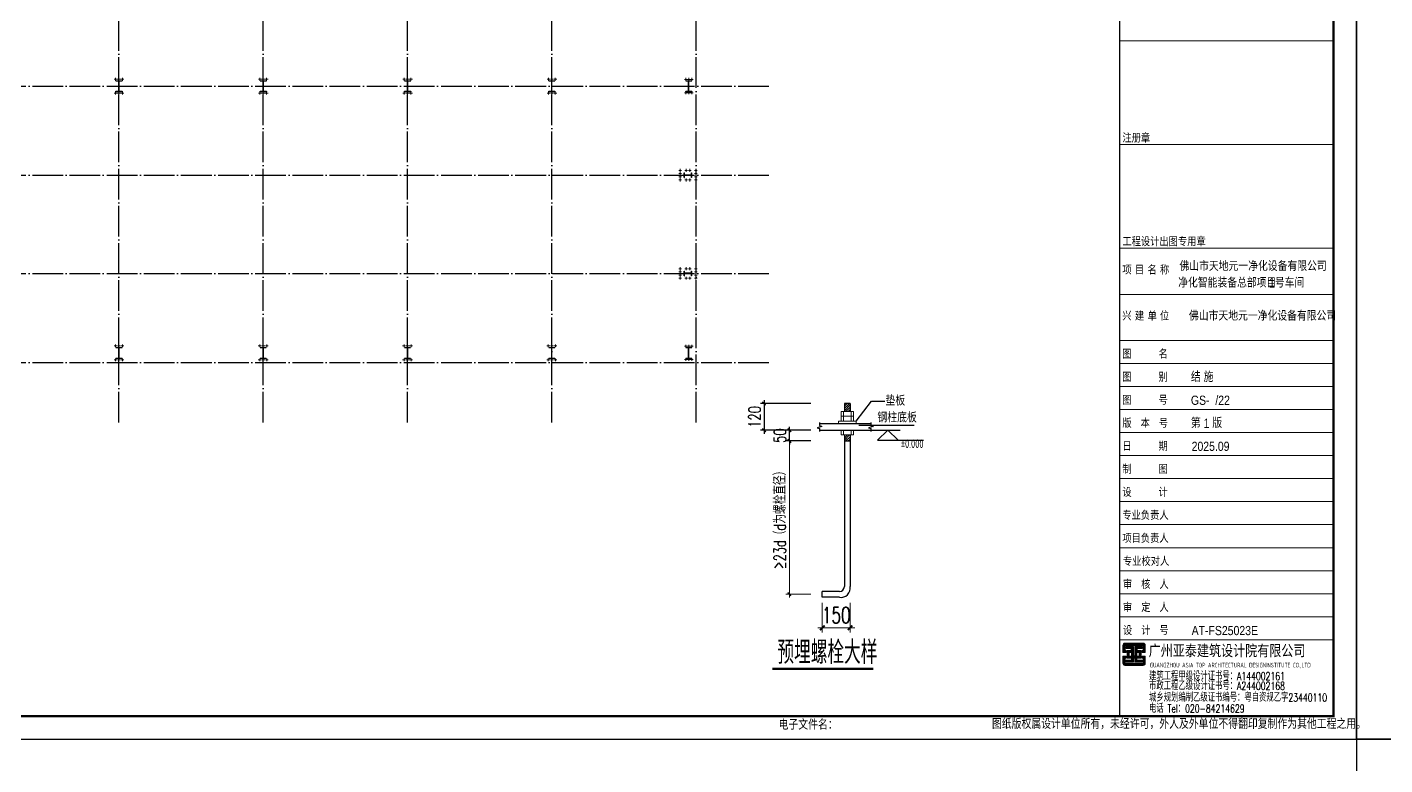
# Model space of a CAD drawing. Extents: x 95752 to 843522, y -411933 to 75567.
# Drawn here: x 358961 to 447410, y -104296 to -56252 of the extents above; entities that cross this region are included whole.
import ezdxf
from ezdxf.enums import TextEntityAlignment as Align

# ---------------------------------------------------------------- set-up
doc = ezdxf.new("R2010")
doc.units = 0
doc.header["$LTSCALE"] = 1000
doc.header["$MEASUREMENT"] = 0
doc.linetypes.add('DOTE', pattern=[2.42, 2, -0.2, 0.02, -0.2])
for name, color, linetype, lineweight in [('10', 7, 'Continuous', 18), ('14', 2, 'Continuous', 20), ('DIM', 3, 'Continuous', 20), ('DIMEN', 4, 'Continuous', 15), ('Layer2', 1, 'Continuous', 20)]:
    doc.layers.add(name, color=color, linetype=linetype, lineweight=lineweight)
for name, color, linetype in [('13', 4, 'Continuous'), ('_0', 7, 'Continuous'), ('AXIS', 3, 'Continuous'), ('BEAM', 4, 'Continuous'), ('C-粗线', 51, 'Continuous'), ('DIM_SYMB', 3, 'Continuous'), ('DOTE', 1, 'Continuous'), ('OTHER', 7, 'Continuous'), ('PUB_TEXT', 7, 'Continuous'), ('PUB_TITLE', 4, 'Continuous'), ('THIN', 7, 'Continuous'), ('WALL', 9, 'Continuous')]:
    doc.layers.add(name, color=color, linetype=linetype)
doc.styles.add('_HZTXT', font='gs_txt.shx', dxfattribs={"width": 0.8, "bigfont": 'hzdx.shx'})
doc.styles.add('_TCH_DIM', font='SIMPLEX', dxfattribs={"bigfont": 'GBCBIG'})
doc.styles.add('GBSTYLE', font='tssdeng.shx', dxfattribs={"width": 0.8, "bigfont": 'tssdchn.shx'})
doc.styles.add('HT', font='simhei.ttf')
doc.styles.add('HZTXT', font='romans.shx', dxfattribs={"width": 0.7, "bigfont": 'hzdx.shx'})
doc.styles.add('hztxt0', font='romans.shx', dxfattribs={"bigfont": 'gbcbig0.shx'})
doc.styles.get("Standard").update_dxf_attribs({"font": 'gbenor.shx', "bigfont": 'gbcbig.shx'})
doc.styles.add('TSSD_Dimension', font='txt.shx', dxfattribs={"width": 0.7, "bigfont": 'hzdx.shx'})
doc.styles.add('TSSD_Label', font='tssdeng.shx', dxfattribs={"width": 0.7, "bigfont": 'hztxt.shx'})
doc.styles.add('宋体', font='SimSun.ttf')
doc.dimstyles.new('TSSD_15_250', dxfattribs={"dimtxt": 875, "dimasz": 250, "dimexe": 250, "dimexo": 625, "dimgap": 250, "dimtad": 1, "dimdec": 0, "dimlfac": 0.06, "dimzin": 0, "dimdsep": 46, "dimtxsty": 'TSSD_Dimension', "dimblk": 'ARCHTICK', "dimblk1": 'ARCHTICK', "dimblk2": 'ARCHTICK', "dimcen": 0, "dimdle": 250, "dimclrt": 7, "dimadec": 0, "dimazin": 0, "dimtfac": 1, "dimtdec": 0, "dimtix": 1, "dimtmove": 2, "dimatfit": 3, "dimfxl": 1, "dimtolj": 1, "dimtzin": 0, "dimarcsym": 0})
doc.dimstyles.new('柱脚', dxfattribs={"dimscale": 250, "dimtxt": 3, "dimasz": 1.41, "dimexe": 2, "dimexo": 2, "dimgap": 1, "dimtad": 1, "dimdec": 1, "dimlfac": 0.05, "dimdsep": 46, "dimtxsty": 'GBSTYLE', "dimblk": 'ARCHTICK', "dimcen": 1, "dimclrt": 7, "dimadec": 1, "dimazin": 2, "dimtfac": 1, "dimtdec": 1, "dimtix": 1, "dimtmove": 2, "dimatfit": 3, "dimfxl": 1, "dimtolj": 1, "dimtzin": 0, "dimarcsym": 0})
pattern_1 = [(45, (-21022150.16, -4184159.6), (-82.8640759, 82.8640759), [])]

# ---------------------------------------------------------------- blocks, each defined once
blk = doc.blocks.new('钢柱模板')
at = {"layer": 'C-粗线', "color": 6}
for p, q in [((-163637, -238633), (-163637, -238645)), ((-163637, -238633), (-163227, -238633)), ((-163637, -238633), (-163637, -238645)), ((-163637, -238633), (-163227, -238633)), ((-163637, -238645), (-163227, -238645)), ((-163637, -238645), (-163227, -238645)), ((-163441, -238653), (-163449, -238645)), ((-163441, -238653), (-163449, -238645)), ((-163441, -239321), (-163441, -238645)), ((-163441, -239321), (-163441, -238645)), ((-163423, -238653), (-163415, -238645)), ((-163423, -239321), (-163423, -238645)), ((-163423, -238653), (-163415, -238645)), ((-163423, -239321), (-163423, -238645)), ((-163227, -238633), (-163227, -238645)), ((-163227, -238633), (-163227, -238645)), ((-154237, -238633), (-154237, -238645)), ((-154237, -238633), (-153827, -238633)), ((-154237, -238633), (-154237, -238645)), ((-154237, -238633), (-153827, -238633)), ((-154237, -238645), (-153827, -238645)), ((-154237, -238645), (-153827, -238645)), ((-154041, -238653), (-154049, -238645)), ((-154041, -238653), (-154049, -238645)), ((-154041, -239321), (-154041, -238645)), ((-154041, -239321), (-154041, -238645)), ((-154023, -238653), (-154015, -238645)), ((-154023, -239321), (-154023, -238645)), ((-154023, -238653), (-154015, -238645)), ((-154023, -239321), (-154023, -238645)), ((-153827, -238633), (-153827, -238645)), ((-153827, -238633), (-153827, -238645)), ((-144837, -238633), (-144837, -238645)), ((-144837, -238633), (-144427, -238633)), ((-144837, -238633), (-144837, -238645)), ((-144837, -238633), (-144427, -238633)), ((-144837, -238645), (-144427, -238645)), ((-144837, -238645), (-144427, -238645)), ((-144641, -238653), (-144649, -238645)), ((-144641, -238653), (-144649, -238645)), ((-144641, -239321), (-144641, -238645)), ((-144641, -239321), (-144641, -238645)), ((-144623, -238653), (-144615, -238645)), ((-144623, -239321), (-144623, -238645)), ((-144623, -238653), (-144615, -238645)), ((-144623, -239321), (-144623, -238645)), ((-144427, -238633), (-144427, -238645)), ((-144427, -238633), (-144427, -238645)), ((-135437, -238633), (-135437, -238645)), ((-135437, -238633), (-135027, -238633)), ((-135437, -238633), (-135437, -238645)), ((-135437, -238633), (-135027, -238633)), ((-135437, -238645), (-135027, -238645)), ((-135437, -238645), (-135027, -238645)), ((-135241, -238653), (-135249, -238645)), ((-135241, -238653), (-135249, -238645)), ((-135241, -239321), (-135241, -238645)), ((-135241, -239321), (-135241, -238645)), ((-135223, -238653), (-135215, -238645)), ((-135223, -239321), (-135223, -238645)), ((-135223, -238653), (-135215, -238645)), ((-135223, -239321), (-135223, -238645)), ((-135027, -238633), (-135027, -238645)), ((-135027, -238633), (-135027, -238645)), ((-126512, -238633), (-126512, -238645)), ((-126512, -238633), (-126112, -238633)), ((-126512, -238633), (-126512, -238645)), ((-126512, -238633), (-126112, -238633)), ((-126512, -238645), (-126112, -238645)), ((-126512, -238645), (-126112, -238645)), ((-126321, -238653), (-126329, -238645)), ((-126321, -238653), (-126329, -238645)), ((-126321, -239321), (-126321, -238645)), ((-126321, -239321), (-126321, -238645)), ((-126303, -238653), (-126295, -238645)), ((-126303, -239321), (-126303, -238645)), ((-126303, -238653), (-126295, -238645)), ((-126303, -239321), (-126303, -238645)), ((-126112, -238633), (-126112, -238645)), ((-126112, -238633), (-126112, -238645)), ((-163637, -239333), (-163637, -239321)), ((-163637, -239321), (-163227, -239321)), ((-163637, -239333), (-163637, -239321)), ((-163637, -239321), (-163227, -239321)), ((-163637, -239333), (-163227, -239333)), ((-163637, -239333), (-163227, -239333)), ((-163441, -239313), (-163449, -239321)), ((-163441, -239313), (-163449, -239321)), ((-163423, -239313), (-163415, -239321)), ((-163423, -239313), (-163415, -239321)), ((-163227, -239321), (-163227, -239333)), ((-163227, -239321), (-163227, -239333)), ((-154237, -239333), (-154237, -239321)), ((-154237, -239321), (-153827, -239321)), ((-154237, -239333), (-154237, -239321)), ((-154237, -239321), (-153827, -239321)), ((-154237, -239333), (-153827, -239333)), ((-154237, -239333), (-153827, -239333)), ((-154041, -239313), (-154049, -239321)), ((-154041, -239313), (-154049, -239321)), ((-154023, -239313), (-154015, -239321)), ((-154023, -239313), (-154015, -239321)), ((-153827, -239321), (-153827, -239333)), ((-153827, -239321), (-153827, -239333)), ((-144837, -239333), (-144837, -239321)), ((-144837, -239321), (-144427, -239321)), ((-144837, -239333), (-144837, -239321)), ((-144837, -239321), (-144427, -239321)), ((-144837, -239333), (-144427, -239333)), ((-144837, -239333), (-144427, -239333)), ((-144641, -239313), (-144649, -239321)), ((-144641, -239313), (-144649, -239321)), ((-144623, -239313), (-144615, -239321)), ((-144623, -239313), (-144615, -239321)), ((-144427, -239321), (-144427, -239333)), ((-144427, -239321), (-144427, -239333)), ((-135437, -239333), (-135437, -239321)), ((-135437, -239321), (-135027, -239321)), ((-135437, -239333), (-135437, -239321)), ((-135437, -239321), (-135027, -239321)), ((-135437, -239333), (-135027, -239333)), ((-135437, -239333), (-135027, -239333)), ((-135241, -239313), (-135249, -239321)), ((-135241, -239313), (-135249, -239321)), ((-135223, -239313), (-135215, -239321)), ((-135223, -239313), (-135215, -239321)), ((-135027, -239321), (-135027, -239333)), ((-135027, -239321), (-135027, -239333)), ((-126512, -239333), (-126512, -239321)), ((-126512, -239321), (-126112, -239321)), ((-126512, -239333), (-126512, -239321)), ((-126512, -239321), (-126112, -239321)), ((-126512, -239333), (-126112, -239333)), ((-126512, -239333), (-126112, -239333)), ((-126321, -239313), (-126329, -239321)), ((-126321, -239313), (-126329, -239321)), ((-126303, -239313), (-126295, -239321)), ((-126303, -239313), (-126295, -239321)), ((-126112, -239321), (-126112, -239333)), ((-126112, -239321), (-126112, -239333)), ((-126612, -244633), (-126600, -244633)), ((-126612, -244933), (-126612, -244633)), ((-126612, -244633), (-126600, -244633)), ((-126612, -244933), (-126612, -244633)), ((-126612, -244933), (-126600, -244933)), ((-126612, -244933), (-126600, -244933)), ((-126600, -244933), (-126600, -244633)), ((-126600, -244933), (-126600, -244633)), ((-126592, -244774), (-126600, -244766)), ((-126592, -244774), (-126600, -244766)), ((-126124, -244774), (-126600, -244774)), ((-126124, -244774), (-126600, -244774)), ((-126592, -244792), (-126600, -244800)), ((-126124, -244792), (-126600, -244792)), ((-126592, -244792), (-126600, -244800)), ((-126124, -244792), (-126600, -244792)), ((-126132, -244774), (-126124, -244766)), ((-126132, -244774), (-126124, -244766)), ((-126132, -244792), (-126124, -244800)), ((-126132, -244792), (-126124, -244800)), ((-126124, -244633), (-126112, -244633)), ((-126124, -244933), (-126124, -244633)), ((-126124, -244633), (-126112, -244633)), ((-126124, -244933), (-126124, -244633)), ((-126112, -244933), (-126124, -244933)), ((-126112, -244933), (-126124, -244933)), ((-126112, -244933), (-126112, -244633)), ((-126112, -244933), (-126112, -244633)), ((-126612, -251033), (-126600, -251033)), ((-126612, -251333), (-126612, -251033)), ((-126612, -251033), (-126600, -251033)), ((-126612, -251333), (-126612, -251033)), ((-126600, -251333), (-126600, -251033)), ((-126600, -251333), (-126600, -251033)), ((-126592, -251174), (-126600, -251166)), ((-126592, -251174), (-126600, -251166)), ((-126124, -251174), (-126600, -251174)), ((-126124, -251174), (-126600, -251174)), ((-126592, -251192), (-126600, -251200)), ((-126124, -251192), (-126600, -251192)), ((-126592, -251192), (-126600, -251200)), ((-126124, -251192), (-126600, -251192)), ((-126132, -251174), (-126124, -251166)), ((-126132, -251174), (-126124, -251166)), ((-126132, -251192), (-126124, -251200)), ((-126132, -251192), (-126124, -251200)), ((-126124, -251033), (-126112, -251033)), ((-126124, -251333), (-126124, -251033)), ((-126124, -251033), (-126112, -251033)), ((-126124, -251333), (-126124, -251033)), ((-126112, -251333), (-126112, -251033)), ((-126112, -251333), (-126112, -251033)), ((-126612, -251333), (-126600, -251333)), ((-126612, -251333), (-126600, -251333)), ((-126112, -251333), (-126124, -251333)), ((-126112, -251333), (-126124, -251333)), ((-163632, -256003), (-163632, -256015)), ((-163632, -256003), (-163232, -256003)), ((-163632, -256003), (-163632, -256015)), ((-163632, -256003), (-163232, -256003)), ((-163632, -256015), (-163232, -256015)), ((-163632, -256015), (-163232, -256015)), ((-163441, -256023), (-163449, -256015)), ((-163441, -256023), (-163449, -256015)), ((-163441, -256691), (-163441, -256015)), ((-163441, -256691), (-163441, -256015)), ((-163423, -256023), (-163415, -256015)), ((-163423, -256691), (-163423, -256015)), ((-163423, -256023), (-163415, -256015)), ((-163423, -256691), (-163423, -256015)), ((-163232, -256003), (-163232, -256015)), ((-163232, -256003), (-163232, -256015)), ((-154232, -256003), (-154232, -256015)), ((-154232, -256003), (-153832, -256003)), ((-154232, -256003), (-154232, -256015)), ((-154232, -256003), (-153832, -256003)), ((-154232, -256015), (-153832, -256015)), ((-154232, -256015), (-153832, -256015)), ((-154041, -256023), (-154049, -256015)), ((-154041, -256023), (-154049, -256015)), ((-154041, -256691), (-154041, -256015)), ((-154041, -256691), (-154041, -256015)), ((-154023, -256023), (-154015, -256015)), ((-154023, -256691), (-154023, -256015)), ((-154023, -256023), (-154015, -256015)), ((-154023, -256691), (-154023, -256015)), ((-153832, -256003), (-153832, -256015)), ((-153832, -256003), (-153832, -256015)), ((-144832, -256003), (-144832, -256015)), ((-144832, -256003), (-144432, -256003)), ((-144832, -256003), (-144832, -256015)), ((-144832, -256003), (-144432, -256003)), ((-144832, -256015), (-144432, -256015)), ((-144832, -256015), (-144432, -256015)), ((-144641, -256023), (-144649, -256015)), ((-144641, -256023), (-144649, -256015)), ((-144641, -256691), (-144641, -256015)), ((-144641, -256691), (-144641, -256015)), ((-144623, -256023), (-144615, -256015)), ((-144623, -256691), (-144623, -256015)), ((-144623, -256023), (-144615, -256015)), ((-144623, -256691), (-144623, -256015)), ((-144432, -256003), (-144432, -256015)), ((-144432, -256003), (-144432, -256015)), ((-135432, -256003), (-135432, -256015)), ((-135432, -256003), (-135032, -256003)), ((-135432, -256003), (-135432, -256015)), ((-135432, -256003), (-135032, -256003)), ((-135432, -256015), (-135032, -256015)), ((-135432, -256015), (-135032, -256015)), ((-135241, -256023), (-135249, -256015)), ((-135241, -256023), (-135249, -256015)), ((-135241, -256691), (-135241, -256015)), ((-135241, -256691), (-135241, -256015)), ((-135223, -256023), (-135215, -256015)), ((-135223, -256691), (-135223, -256015)), ((-135223, -256023), (-135215, -256015)), ((-135223, -256691), (-135223, -256015)), ((-135032, -256003), (-135032, -256015)), ((-135032, -256003), (-135032, -256015)), ((-126512, -256003), (-126512, -256015)), ((-126512, -256003), (-126112, -256003)), ((-126512, -256003), (-126512, -256015)), ((-126512, -256003), (-126112, -256003)), ((-126512, -256015), (-126112, -256015)), ((-126512, -256015), (-126112, -256015)), ((-126321, -256023), (-126329, -256015)), ((-126321, -256023), (-126329, -256015)), ((-126321, -256691), (-126321, -256015)), ((-126321, -256691), (-126321, -256015)), ((-126303, -256023), (-126295, -256015)), ((-126303, -256691), (-126303, -256015)), ((-126303, -256023), (-126295, -256015)), ((-126303, -256691), (-126303, -256015)), ((-126112, -256003), (-126112, -256015)), ((-126112, -256003), (-126112, -256015)), ((-163632, -256703), (-163632, -256691)), ((-163632, -256691), (-163232, -256691)), ((-163632, -256703), (-163632, -256691)), ((-163632, -256691), (-163232, -256691)), ((-163632, -256703), (-163232, -256703)), ((-163632, -256703), (-163232, -256703)), ((-163441, -256683), (-163449, -256691)), ((-163441, -256683), (-163449, -256691)), ((-163423, -256683), (-163415, -256691)), ((-163423, -256683), (-163415, -256691)), ((-163232, -256691), (-163232, -256703)), ((-163232, -256691), (-163232, -256703)), ((-154232, -256703), (-154232, -256691)), ((-154232, -256691), (-153832, -256691)), ((-154232, -256703), (-154232, -256691)), ((-154232, -256691), (-153832, -256691)), ((-154232, -256703), (-153832, -256703)), ((-154232, -256703), (-153832, -256703)), ((-154041, -256683), (-154049, -256691)), ((-154041, -256683), (-154049, -256691)), ((-154023, -256683), (-154015, -256691)), ((-154023, -256683), (-154015, -256691)), ((-153832, -256691), (-153832, -256703)), ((-153832, -256691), (-153832, -256703)), ((-144832, -256703), (-144832, -256691)), ((-144832, -256691), (-144432, -256691)), ((-144832, -256703), (-144832, -256691)), ((-144832, -256691), (-144432, -256691)), ((-144832, -256703), (-144432, -256703)), ((-144832, -256703), (-144432, -256703)), ((-144641, -256683), (-144649, -256691)), ((-144641, -256683), (-144649, -256691)), ((-144623, -256683), (-144615, -256691)), ((-144623, -256683), (-144615, -256691)), ((-144432, -256691), (-144432, -256703)), ((-144432, -256691), (-144432, -256703)), ((-135432, -256703), (-135432, -256691)), ((-135432, -256691), (-135032, -256691)), ((-135432, -256703), (-135432, -256691)), ((-135432, -256691), (-135032, -256691)), ((-135432, -256703), (-135032, -256703)), ((-135432, -256703), (-135032, -256703)), ((-135241, -256683), (-135249, -256691)), ((-135241, -256683), (-135249, -256691)), ((-135223, -256683), (-135215, -256691)), ((-135223, -256683), (-135215, -256691)), ((-135032, -256691), (-135032, -256703)), ((-135032, -256691), (-135032, -256703)), ((-126512, -256703), (-126512, -256691)), ((-126512, -256691), (-126112, -256691)), ((-126512, -256703), (-126512, -256691)), ((-126512, -256691), (-126112, -256691)), ((-126512, -256703), (-126112, -256703)), ((-126512, -256703), (-126112, -256703)), ((-126321, -256683), (-126329, -256691)), ((-126321, -256683), (-126329, -256691)), ((-126303, -256683), (-126295, -256691)), ((-126303, -256683), (-126295, -256691)), ((-126112, -256691), (-126112, -256703)), ((-126112, -256691), (-126112, -256703))]:
    blk.add_line(p, q, dxfattribs=at)
blk = doc.blocks.new('zw-02')
at = {"layer": 'DOTE', "linetype": 'DOTE'}
for p, q in [((364943, 4846), (364943, 63646)), ((374343, 4846), (374343, 63646)), ((383743, 4846), (383743, 63646)), ((393143, 4846), (393143, 63646)), ((402543, 4846), (402543, 63646)), ((303643, 26746), (407443, 26746)), ((303643, 20946), (407443, 20946)), ((303643, 14546), (407443, 14546)), ((303643, 8746), (407443, 8746))]:
    blk.add_line(p, q, dxfattribs=at)
blk = doc.blocks.new('_ARROW')
blk.add_solid([(0, 0), (-1, 0.1), (-1, -0.1)])
blk = doc.blocks.new('_ArchTick')
at = {"color": 0, "linetype": 'ByBlock', "const_width": 0.4}
blk.add_lwpolyline([(-0.5, -0.5), (0.5, 0.5)], dxfattribs=at)
blk = doc.blocks.new('*D34')
at = {"layer": 'Defpoints', "color": 0, "ltscale": 0.1, "transparency": 16777216}
for p in [(228383, -706928), (224336, -708882), (228383, -708882)]:
    blk.add_point(p, dxfattribs=at)
at = {"layer": 'DIM', "color": 0, "lineweight": -2, "ltscale": 0.1, "transparency": 16777216}
for p, q in [((227758, -706928), (224086, -706928)), ((224336, -706678), (224336, -709132)), ((227758, -708882), (224086, -708882))]:
    blk.add_line(p, q, dxfattribs=at)
at = {"layer": 'DIM', "color": 0, "lineweight": -2, "ltscale": 0.1, "transparency": 16777216, "xscale": 250, "yscale": 250, "zscale": 250}
for p, rotation in [((224336, -706928), 90), ((224336, -708882), 270)]:
    blk.add_blockref('_ArchTick', p, dxfattribs=dict(at, rotation=rotation))
at = {"layer": 'DIM', "color": 7, "ltscale": 0.1, "transparency": 16777216, "insert": (223648, -707905), "char_height": 875, "attachment_point": 5, "rotation": 90, "style": 'TSSD_Dimension'}
blk.add_mtext('\\A1;120', dxfattribs=at)
blk = doc.blocks.new('*D35')
at = {"layer": 'Defpoints', "color": 0, "ltscale": 0.1, "transparency": 16777216}
for p in [(226180, -708882), (228383, -708882), (228383, -709663)]:
    blk.add_point(p, dxfattribs=at)
at = {"layer": 'DIM', "color": 0, "lineweight": -2, "ltscale": 0.1, "transparency": 16777216}
for p, q in [((227758, -708882), (225930, -708882)), ((226180, -708882), (226180, -708632)), ((226180, -709663), (226180, -708882)), ((227758, -709663), (225930, -709663)), ((226180, -709663), (226180, -709913))]:
    blk.add_line(p, q, dxfattribs=at)
at = {"layer": 'DIM', "color": 0, "lineweight": -2, "ltscale": 0.1, "transparency": 16777216, "xscale": 250, "yscale": 250, "zscale": 250}
for p, rotation in [((226180, -708882), 270), ((226180, -709663), 90)]:
    blk.add_blockref('_ArchTick', p, dxfattribs=dict(at, rotation=rotation))
at = {"layer": 'DIM', "color": 7, "ltscale": 0.1, "transparency": 16777216, "insert": (225493, -709272), "char_height": 875, "attachment_point": 5, "rotation": 90, "style": 'TSSD_Dimension'}
blk.add_mtext('\\A1;50', dxfattribs=at)
blk = doc.blocks.new('ee')
at = {"layer": '10', "color": 3}
for p, q in [((308657, -65583), (308469, -65583)), ((308657, -65779), (308469, -65779)), ((308657, -66007), (308469, -66007)), ((308657, -66203), (308469, -66203)), ((308563, -65488), (308563, -65677)), ((308563, -65684), (308563, -65873)), ((308563, -66101), (308563, -65912)), ((308563, -66297), (308563, -66108)), ((309046, -65583), (308858, -65583)), ((309046, -66203), (308858, -66203)), ((308952, -65488), (308952, -65677)), ((308952, -66297), (308952, -66108)), ((309100, -65583), (309288, -65583)), ((309100, -66203), (309288, -66203)), ((309194, -65488), (309194, -65677)), ((309194, -66297), (309194, -66108)), ((309489, -65583), (309677, -65583)), ((309489, -65779), (309677, -65779)), ((309489, -66007), (309677, -66007)), ((309489, -66203), (309677, -66203)), ((309583, -65488), (309583, -65677)), ((309583, -65684), (309583, -65873)), ((309583, -66101), (309583, -65912)), ((309583, -66297), (309583, -66108))]:
    blk.add_line(p, q, dxfattribs=at)
at = {"layer": '10', "color": 3, "const_width": 42}
for points in [[(308584, -65583, 1), (308542, -65583, 1), (308584, -65583, 1)], [(308584, -65779, 1), (308542, -65779, 1), (308584, -65779, 1)], [(308584, -66007, -1), (308542, -66007, -1), (308584, -66007, -1)], [(308584, -66203, -1), (308542, -66203, -1), (308584, -66203, -1)], [(308973, -65583, 1), (308931, -65583, 1), (308973, -65583, 1)], [(308973, -66203, -1), (308931, -66203, -1), (308973, -66203, -1)], [(309173, -65583, -1), (309215, -65583, -1), (309173, -65583, -1)], [(309173, -66203, 1), (309215, -66203, 1), (309173, -66203, 1)], [(309562, -65583, -1), (309604, -65583, -1), (309562, -65583, -1)], [(309562, -65779, -1), (309604, -65779, -1), (309562, -65779, -1)], [(309562, -66007, 1), (309604, -66007, 1), (309562, -66007, 1)], [(309562, -66203, 1), (309604, -66203, 1), (309562, -66203, 1)]]:
    blk.add_lwpolyline(points, format="xyb", close=True, dxfattribs=at)
blk = doc.blocks.new('弘吉车间2')
at = {"layer": '14'}
h = blk.add_hatch(dxfattribs=at)
h.set_pattern_fill('ANSI31', color=256, scale=100, angle=135, style=0)
h.set_pattern_definition([(180, (-226475.39, -78017.824), (-3e-15, -12.5), [])])
edge = h.paths.add_edge_path()
edge.add_line((-9011, 2855), (-9011, 2773))
edge.add_line((-9011, 2773), (-9152, 2773))
edge.add_line((-9152, 2773), (-9152, 3084))
edge.add_arc((-9062, 3084), 90, 90, 180, ccw=False)
edge.add_line((-9062, 3174), (-8271, 3174))
edge.add_arc((-8271, 3084), 90, 0, 90, ccw=False)
edge.add_line((-8181, 3084), (-8181, 2768))
edge.add_line((-8181, 2768), (-8311, 2768))
edge.add_line((-8311, 2768), (-8311, 2862))
edge.add_line((-8311, 2862), (-8282, 2862))
edge.add_line((-8282, 2862), (-8268, 2862))
edge.add_line((-8268, 2862), (-8268, 3074))
edge.add_line((-8268, 3074), (-9055, 3074))
edge.add_line((-9055, 3074), (-9055, 2855))
edge.add_line((-9055, 2855), (-9011, 2855))
h.paths.add_polyline_path([(-8629, 2622), (-8629, 3030), (-8321, 3030), (-8321, 2942), (-8535, 2942), (-8535, 2855), (-8362, 2855), (-8362, 2525), (-8542, 2525), (-8542, 2442), (-8320, 2442), (-8320, 2365), (-8628, 2365), (-8628, 2526), (-8697, 2526), (-8697, 2365), (-9006, 2365), (-9006, 2442), (-8784, 2442), (-8784, 2525), (-8963, 2525), (-8963, 2855), (-8790, 2855), (-8790, 2942), (-9004, 2942), (-9004, 3030), (-8697, 3030), (-8697, 2622)])
h.paths.add_polyline_path([(-8874, 2772), (-8776, 2772), (-8776, 2616), (-8874, 2616)], flags=16)
h.paths.add_polyline_path([(-8452, 2772), (-8549, 2772), (-8549, 2616), (-8452, 2616)], flags=16)
edge = h.paths.add_edge_path()
edge.add_line((-9011, 2525), (-9011, 2607))
edge.add_line((-9011, 2607), (-9152, 2607))
edge.add_line((-9152, 2607), (-9152, 2296))
edge.add_arc((-9062, 2296), 90, 180, 270)
edge.add_line((-9062, 2206), (-8271, 2206))
edge.add_arc((-8271, 2296), 90, 270, 360)
edge.add_line((-8181, 2296), (-8181, 2612))
edge.add_line((-8181, 2612), (-8311, 2612))
edge.add_line((-8311, 2612), (-8311, 2518))
edge.add_line((-8311, 2518), (-8282, 2518))
edge.add_line((-8282, 2518), (-8268, 2518))
edge.add_line((-8268, 2518), (-8268, 2306))
edge.add_line((-8268, 2306), (-9055, 2306))
edge.add_line((-9055, 2306), (-9055, 2525))
edge.add_line((-9055, 2525), (-9011, 2525))
for p, q in [((-9300, 29320), (-9300, 0)), ((-9300, 29320), (0, 29320)), ((-9300, 24820), (0, 24820)), ((-9300, 20320), (0, 20320)), ((-9300, 18320), (0, 18320)), ((-9300, 16320), (0, 16320)), ((-9300, 15320), (0, 15320)), ((-9300, 14320), (0, 14320)), ((-9300, 13320), (0, 13320)), ((-9300, 12320), (0, 12320)), ((-9300, 11320), (0, 11320)), ((-9300, 10320), (0, 10320)), ((-9300, 9320), (0, 9320)), ((-9300, 8320), (0, 8320)), ((-9300, 7320), (0, 7320)), ((-9300, 6320), (0, 6320)), ((-9300, 5320), (0, 5320)), ((-9300, 4320), (0, 4320)), ((-9300, 3320), (0, 3320)), ((-9300, 3320), (0, 3320))]:
    blk.add_line(p, q, dxfattribs=at)
for points in [[(-9300, 0), (0, 0), (0, 29320), (-9300, 29320)], [(-8874, 2772), (-8776, 2772), (-8776, 2616), (-8874, 2616)], [(-8452, 2772), (-8549, 2772), (-8549, 2616), (-8452, 2616)]]:
    blk.add_lwpolyline(points, close=True, dxfattribs=at)
for points in [[(-9011, 2855), (-9011, 2773), (-9152, 2773), (-9152, 3084, -0.414214), (-9062, 3174), (-8271, 3174, -0.414214), (-8181, 3084), (-8181, 2768), (-8311, 2768), (-8311, 2862), (-8282, 2862), (-8268, 2862), (-8268, 3074), (-9055, 3074), (-9055, 2855)], [(-9011, 2525), (-9011, 2607), (-9152, 2607), (-9152, 2296, 0.414214), (-9062, 2206), (-8271, 2206, 0.414214), (-8181, 2296), (-8181, 2612), (-8311, 2612), (-8311, 2518), (-8282, 2518), (-8268, 2518), (-8268, 2306), (-9055, 2306), (-9055, 2525)]]:
    blk.add_lwpolyline(points, format="xyb", close=True, dxfattribs=at)
blk.add_lwpolyline([(-8629, 2622), (-8629, 2622), (-8629, 3030), (-8321, 3030), (-8321, 2942), (-8535, 2942), (-8535, 2855), (-8362, 2855), (-8362, 2525), (-8542, 2525), (-8542, 2442), (-8320, 2442), (-8320, 2365), (-8628, 2365), (-8628, 2526), (-8697, 2526), (-8697, 2365), (-9006, 2365), (-9006, 2442), (-8784, 2442), (-8784, 2525), (-8963, 2525), (-8963, 2855), (-8790, 2855), (-8790, 2942), (-9004, 2942), (-9004, 3030), (-8697, 3030), (-8697, 2622), (-8629, 2622)], dxfattribs=at)
at = {"layer": '13', "color": 7, "style": '_HZTXT', "width": 0.85}
for s, height, p in [('佛山市天地元一净化设备有限公司', 417.91, (-6694, 19336)), ('净化智能装备总部项目-', 417.91, (-6750, 18616)), ('1号车间', 417.9, (-2815, 18616)), ('佛山市天地元一净化设备有限公司', 417.91, (-6282, 17179)), ('结 施', 400, (-6198, 14522)), ('GS-  /22', 400, (-6198, 13522)), ('第 1 版', 400, (-6198, 12522)), ('2025.09', 400, (-6166, 11522)), ('AT-FS25023E', 400, (-6166, 3522))]:
    blk.add_text(s, height=height, dxfattribs=at).set_placement(p)
at = {"layer": '13', "style": 'HZTXT', "width": 0.7}
for s, p in [('建筑工程甲级设计证书号：A144002161', (-8015, 1568)), ('市政工程乙级设计证书号：A244002168', (-8015, 1144)), ('城乡规划编制乙级证书编号：粤自资规乙字23440110', (-8015, 639)), ('电话 Tel：020-84214629', (-8015, 159))]:
    blk.add_text(s, height=350, rotation=359.99972, dxfattribs=at).set_placement(p)
at = {"layer": '14'}
for s, height, style, width, p in [('注册章', 350, '宋体', 0.82, (-9173, 24949)), ('工程设计出图专用章', 350, '宋体', 0.82, (-9173, 20449)), ('项', 350, '宋体', 0.82, (-9176, 19220)), ('目', 350, '宋体', 0.82, (-8632, 19220)), ('名', 350, '宋体', 0.82, (-8081, 19220)), ('称', 350, '宋体', 0.82, (-7542, 19220)), ('兴', 350, '宋体', 0.82, (-9176, 17220)), ('建', 350, '宋体', 0.82, (-8632, 17220)), ('单', 350, '宋体', 0.82, (-8081, 17220)), ('位', 350, '宋体', 0.82, (-7542, 17220)), ('图      名', 350, '宋体', 0.82, (-9176, 15566)), ('图      别', 350, '宋体', 0.82, (-9176, 14566)), ('图      号', 350, '宋体', 0.82, (-9176, 13566)), ('版  本  号', 350, '宋体', 0.82, (-9176, 12566)), ('日      期', 350, '宋体', 0.82, (-9176, 11566)), ('制      图', 350, '宋体', 0.82, (-9176, 10566)), ('设      计', 350, '宋体', 0.82, (-9176, 9566)), ('专业负责人', 350, '宋体', 0.82, (-9176, 8566)), ('项目负责人', 350, '宋体', 0.82, (-9176, 7566)), ('专业校对人', 350, '宋体', 0.82, (-9149, 6566, -24845)), ('审  核  人', 350, '宋体', 0.82, (-9149, 5566, -24845)), ('审  定  人', 350, '宋体', 0.82, (-9149, 4566, -24845)), ('设  计  号', 350, '宋体', 0.82, (-9149, 3566, -24845)), ('广州亚泰建筑设计院有限公司', 480, 'HT', 0.8, (-8033, 2612))]:
    blk.add_text(s, height=height, dxfattribs=dict(at, style=style, width=width)).set_placement(p)
at = {"layer": '14', "width": 0.8}
blk.add_text('GUANGZHOU ASIA TOP ARCHITECTURAL DESIGNINSTITUTE CO.,LTD', height=198, rotation=359.99972, dxfattribs=at).set_placement((-7987, 2124, -24845))
at = {"layer": '14', "style": 'hztxt0'}
for s, p in [('电子文件名：', (-24105, -584)), ('图纸版权属设计单位所有，未经许可，外人及外单位不得翻印复制作为其他工程之用。', (-14838, -548))]:
    blk.add_text(s, height=450, rotation=359.99972, dxfattribs=at).set_placement(p)
blk = doc.blocks.new('aa')
at = {"layer": '10', "color": 3}
for p, q in [((317619, -24268), (317807, -24268)), ((317713, -24362), (317713, -24173)), ((317849, -24268), (318037, -24268)), ((317943, -24362), (317943, -24173)), ((318267, -24268), (318079, -24268)), ((318173, -24362), (318173, -24173)), ((317619, -25178), (317807, -25178)), ((317713, -25083), (317713, -25272)), ((317849, -25178), (318037, -25178)), ((317943, -25083), (317943, -25272)), ((318267, -25178), (318079, -25178)), ((318173, -25083), (318173, -25272))]:
    blk.add_line(p, q, dxfattribs=at)
at = {"layer": '10', "color": 3, "const_width": 42}
for points in [[(317692, -24268, 1), (317734, -24268, 1), (317692, -24268, 1)], [(317922, -24268, 1), (317964, -24268, 1), (317922, -24268, 1)], [(318194, -24268, -1), (318152, -24268, -1), (318194, -24268, -1)], [(317692, -25178, -1), (317734, -25178, -1), (317692, -25178, -1)], [(317922, -25178, -1), (317964, -25178, -1), (317922, -25178, -1)], [(318194, -25178, 1), (318152, -25178, 1), (318194, -25178, 1)]]:
    blk.add_lwpolyline(points, format="xyb", close=True, dxfattribs=at)
blk = doc.blocks.new('bb')
at = {"layer": '10', "color": 3}
for p, q in [((317723, -41737), (317723, -41548)), ((317943, -41737), (317943, -41548)), ((318163, -41737), (318163, -41548)), ((317629, -41643), (317817, -41643)), ((317723, -42448), (317723, -42637)), ((317849, -41643), (318037, -41643)), ((317943, -42448), (317943, -42637)), ((318069, -41643), (318257, -41643)), ((318163, -42448), (318163, -42637)), ((317629, -42543), (317817, -42543)), ((317849, -42543), (318037, -42543)), ((318069, -42543), (318257, -42543))]:
    blk.add_line(p, q, dxfattribs=at)
at = {"layer": '10', "color": 3, "const_width": 42}
for points in [[(317702, -41643, 1), (317744, -41643, 1), (317702, -41643, 1)], [(317922, -41643, 1), (317964, -41643, 1), (317922, -41643, 1)], [(318142, -41643, 1), (318184, -41643, 1), (318142, -41643, 1)], [(317702, -42543, -1), (317744, -42543, -1), (317702, -42543, -1)], [(317922, -42543, -1), (317964, -42543, -1), (317922, -42543, -1)], [(318142, -42543, -1), (318184, -42543, -1), (318142, -42543, -1)]]:
    blk.add_lwpolyline(points, format="xyb", close=True, dxfattribs=at)
blk = doc.blocks.new('cc')
at = {"layer": '10', "color": 3}
for p, q in [((308739, -24288), (308927, -24288)), ((308833, -24382), (308833, -24193)), ((308929, -24288), (309117, -24288)), ((309023, -24382), (309023, -24193)), ((309307, -24288), (309119, -24288)), ((309213, -24382), (309213, -24193)), ((308739, -25158), (308927, -25158)), ((308833, -25063), (308833, -25252)), ((308929, -25158), (309117, -25158)), ((309023, -25063), (309023, -25252)), ((309307, -25158), (309119, -25158)), ((309213, -25063), (309213, -25252))]:
    blk.add_line(p, q, dxfattribs=at)
at = {"layer": '10', "color": 3, "const_width": 42}
for points in [[(308812, -24288, 1), (308854, -24288, 1), (308812, -24288, 1)], [(309002, -24288, 1), (309044, -24288, 1), (309002, -24288, 1)], [(309234, -24288, -1), (309192, -24288, -1), (309234, -24288, -1)], [(308812, -25158, -1), (308854, -25158, -1), (308812, -25158, -1)], [(309002, -25158, -1), (309044, -25158, -1), (309002, -25158, -1)], [(309234, -25158, 1), (309192, -25158, 1), (309234, -25158, 1)]]:
    blk.add_lwpolyline(points, format="xyb", close=True, dxfattribs=at)
blk = doc.blocks.new('M24')
at = {"layer": 'Layer2'}
h = blk.add_hatch(dxfattribs=at)
h.set_pattern_fill('ANSI31', color=256, scale=937.5, style=0)
h.set_pattern_definition(pattern_1)
h.paths.add_polyline_path([(230195.6, -707520.5), (230617.4, -707520.5), (230617.4, -706928.4), (230195.6, -706928.4)])
h = blk.add_hatch(dxfattribs=at)
h.set_pattern_fill('ANSI31', color=256, scale=937.5, style=0)
h.set_pattern_definition(pattern_1)
h.paths.add_polyline_path([(230195.6, -709662.8), (230617.4, -709662.8), (230617.4, -709227.4), (230195.6, -709227.4)])
at = {"layer": 'AXIS'}
for points in [[(232127.3, -708412.8), (228382.6, -708412.8)], [(228382.6, -708881.5), (232127.3, -708881.5)]]:
    blk.add_lwpolyline(points, dxfattribs=at)
at = {"layer": 'BEAM'}
blk.add_line((230195.6, -709662.8), (230617.4, -709662.8), dxfattribs=at)
at = {"layer": 'DIM', "ltscale": 0.1}
for p, q in [((227757.6, -709662.8), (225930, -709662.8)), ((226180, -721084.1), (226180, -709412.8)), ((227757.6, -720834.1), (225930, -720834.1)), ((228585.8, -721480), (228585.8, -723624.3)), ((230617.4, -721480), (230617.4, -723624.3)), ((228252.5, -723291), (230950.8, -723291))]:
    blk.add_line(p, q, dxfattribs=at)
at = {"layer": 'DIM_SYMB', "const_width": 175, "elevation": 0}
blk.add_lwpolyline([(224928.4, -726279.2), (232310.4, -726279.2)], dxfattribs=at)
at = {"layer": 'DIMEN'}
for p, q in [((230130.7, -707520.5), (230130.7, -708212.4)), ((230682.3, -707520.5), (230682.3, -708212.4)), ((230130.7, -708881.5), (230130.7, -709227.4)), ((230682.3, -708881.5), (230682.3, -709227.4))]:
    blk.add_line(p, q, dxfattribs=at)
for points in [[(229765.9, -708412.8), (231047.1, -708412.8), (231047.1, -708212.4), (229765.9, -708212.4)], [(229976.8, -707866.4), (230836.2, -707866.4), (230851.8, -707850.8), (230851.8, -707536.1), (230836.2, -707520.5), (229976.8, -707520.5), (229961.2, -707536.1), (229961.2, -707850.8)], [(229976.8, -707866.4), (230836.2, -707866.4), (230851.8, -707882), (230851.8, -708196.7), (230836.2, -708212.4), (229976.8, -708212.4), (229961.2, -708196.7), (229961.2, -707882)], [(229976.8, -708881.5), (230836.2, -708881.5), (230851.8, -708897.1), (230851.8, -709211.8), (230836.2, -709227.4), (229976.8, -709227.4), (229961.2, -709211.8), (229961.2, -708897.1)]]:
    blk.add_lwpolyline(points, close=True, dxfattribs=at)
at = {"layer": 'OTHER'}
for p, q in [((228382.6, -708311.2), (228382.6, -708545.6)), ((232127.3, -708311.2), (232127.3, -708545.6)), ((228554.5, -708600.3), (228210.8, -708694)), ((228210.8, -708694), (228382.6, -708748.7)), ((228382.6, -708545.6), (228554.5, -708600.3)), ((228382.6, -708748.7), (228382.6, -708983.1)), ((231252.6, -708509.9), (232524.5, -708509.9)), ((232299.1, -708600.3), (231955.4, -708694)), ((231955.4, -708694), (232127.3, -708748.7)), ((232127.3, -708545.6), (232299.1, -708600.3)), ((232127.3, -708748.7), (232127.3, -708983.1)), ((232127.3, -708881.5), (234260.3, -708881.5)), ((232524.5, -708509.9), (235295, -708509.9))]:
    blk.add_line(p, q, dxfattribs=at)
at = {"layer": 'THIN'}
for p, q in [((233371.9, -708864.5), (232621.9, -709614.5)), ((233371.9, -708864.5), (234121.9, -709614.5)), ((232621.9, -709614.5), (234121.9, -709614.5)), ((234121.9, -709614.5), (235972.9, -709614.5))]:
    blk.add_line(p, q, dxfattribs=at)
at = {"layer": 'WALL', "color": 0}
for p, q in [((230617.4, -706928.4), (230195.6, -706928.4)), ((230195.6, -706928.4), (230195.6, -707520.5)), ((230617.4, -706928.4), (230617.4, -707520.5)), ((230195.6, -709227.4), (230195.6, -720287.3)), ((230617.4, -709227.4), (230617.4, -720287.3)), ((228585.8, -721068.5), (228585.8, -720646.6)), ((229836.2, -720646.6), (228585.8, -720646.6)), ((229836.2, -721068.5), (228585.8, -721068.5))]:
    blk.add_line(p, q, dxfattribs=at)
for centre, radius, start, end in [((229836.2, -720287.3), 359.4, 270, 0), ((229947.3, -720398.4), 679.3, 260.582637, 9.417363)]:
    blk.add_arc(centre, radius, start, end, dxfattribs=at)
at = {"layer": 'DIM', "ltscale": 0.1}
for p, xscale, yscale, zscale, rotation in [((226180, -709662.8), 250, 250, 250, 90), ((226180, -720834.1), 250, 250, 250, 270), ((228585.8, -723291), 333.3333333333333, 333.3333333333333, 333.3333333333333, 180)]:
    blk.add_blockref('_ArchTick', p, dxfattribs=dict(at, xscale=xscale, yscale=yscale, zscale=zscale, rotation=rotation))
at = {"layer": 'DIM', "ltscale": 0.1, "xscale": 333.3333333333333, "yscale": 333.3333333333333, "zscale": 333.3333333333333}
blk.add_blockref('_ArchTick', (230617.4, -723291), dxfattribs=at)
at = {"layer": 'OTHER', "xscale": 468.75, "yscale": 468.75, "zscale": 468.75, "rotation": 180}
blk.add_blockref('_ARROW', (231252.6, -708509.9), dxfattribs=at)
at = {"layer": 'DIM', "color": 7, "ltscale": 0.1, "insert": (225492.5, -715248.4), "char_height": 875, "attachment_point": 5, "rotation": 90, "style": 'TSSD_Dimension'}
blk.add_mtext('\\A1;≥23d（d为螺栓直径）', dxfattribs=at)
at = {"layer": 'DIM', "color": 7, "ltscale": 0.1, "insert": (229601.6, -722374.3), "char_height": 1166.67, "attachment_point": 5, "style": 'TSSD_Dimension'}
blk.add_mtext('\\A1;150', dxfattribs=at)
at = {"layer": 'PUB_TEXT', "color": 3, "style": 'GBSTYLE', "width": 0.8}
for s, p in [('垫板', (233193.2, -707086.5)), ('钢柱底板', (232602.7, -708314.6))]:
    blk.add_text(s, height=750, dxfattribs=at).set_placement(p)
at = {"layer": 'PUB_TEXT', "style": '_TCH_DIM'}
blk.add_text('预埋螺栓大样', height=1687.94, dxfattribs=at).set_placement((225312, -725927, 0))
at = {"layer": 'THIN', "style": 'TSSD_Label', "width": 0.7}
blk.add_text('%%P0.000', height=625, dxfattribs=at).set_placement((235972.9, -710364.5), align=Align.BOTTOM_RIGHT)
at = {"layer": 'DIM', "ltscale": 0.1}
for base, p1, text, picture, middle in [((224335.9, -708881.5), (228382.6, -706928.4), '120', '*D34', (223648.4, -707904.9)), ((226180, -708881.5), (228382.6, -709662.8), '50', '*D35', (225492.5, -709272.1))]:
    dim = blk.add_linear_dim(base=base, p1=p1, p2=(228382.6, -708881.5), angle=90, text=text, dimstyle='TSSD_15_250', dxfattribs=at)
    dim.commit()
    dim.dimension.update_dxf_attribs({"geometry": picture, "text_midpoint": middle})
at = {"layer": 'DIM'}
blk.add_leader([(231047.1, -708212.4), (232169.1, -706748.5), (233146, -706748.5)], dimstyle='柱脚', override={"dimscale": 1, "dimtxt": 45, "dimasz": 15, "dimexe": 37.5, "dimexo": 37.5, "dimgap": 15, "dimdec": 0, "dimlfac": 1, "dimzin": 0, "dimtxsty": 'TSSD_Dimension', "dimcen": 0, "dimadec": 0, "dimazin": 0, "dimtdec": 0}, dxfattribs=at)

msp = doc.modelspace()

# ---------------------------------------------------------------- linework, layer by layer
at = {"color": 2}
msp.add_lwpolyline([(430122.7, -101133), (444072.7, -101133), (444072.7, -15033), (430122.7, -15033)], close=True, dxfattribs=at)
at = {"layer": 'PUB_TITLE'}
for points in [[(287922.7, -102633), (445572.7, -102633), (445572.7, -13533), (287922.7, -13533)], [(445572.7, -102633), (603222.7, -102633), (603222.7, -13533), (445572.7, -13533)], [(445572.7, -191733), (603222.7, -191733), (603222.7, -102633), (445572.7, -102633)]]:
    msp.add_lwpolyline(points, close=True, dxfattribs=at)
at = {"layer": 'PUB_TITLE', "const_width": 150}
msp.add_lwpolyline([(291672.7, -101133), (444072.7, -101133), (444072.7, -15033), (291672.7, -15033)], close=True, dxfattribs=at)

# ---------------------------------------------------------------- block references
for name, p in [('zw-02', (0, -86838.5)), ('钢柱模板', (528374.3, 178890.9)), ('bb', (47000, -18000)), ('bb', (56400, -18000)), ('bb', (65800, -18000)), ('bb', (75200, -18000)), ('cc', (93040, -35370)), ('aa', (47000, -52740)), ('aa', (56400, -52740)), ('aa', (65800, -52740)), ('aa', (75200, -52740)), ('cc', (93040, -52740))]:
    msp.add_blockref(name, p)
at = {"xscale": -1}
for p in [(711085.6, 0), (711085.6, -6400)]:
    msp.add_blockref('ee', p, dxfattribs=at)
at = {"xscale": 0.892782, "yscale": 0.892782, "zscale": 0.892782}
msp.add_blockref('M24', (206686, 550372.4), dxfattribs=at)
at = {"layer": '_0', "xscale": 1.5, "yscale": 1.5, "zscale": 1.5}
msp.add_blockref('弘吉车间2', (444072.7, -101133), dxfattribs=at)

doc.saveas('drawing.dxf')
